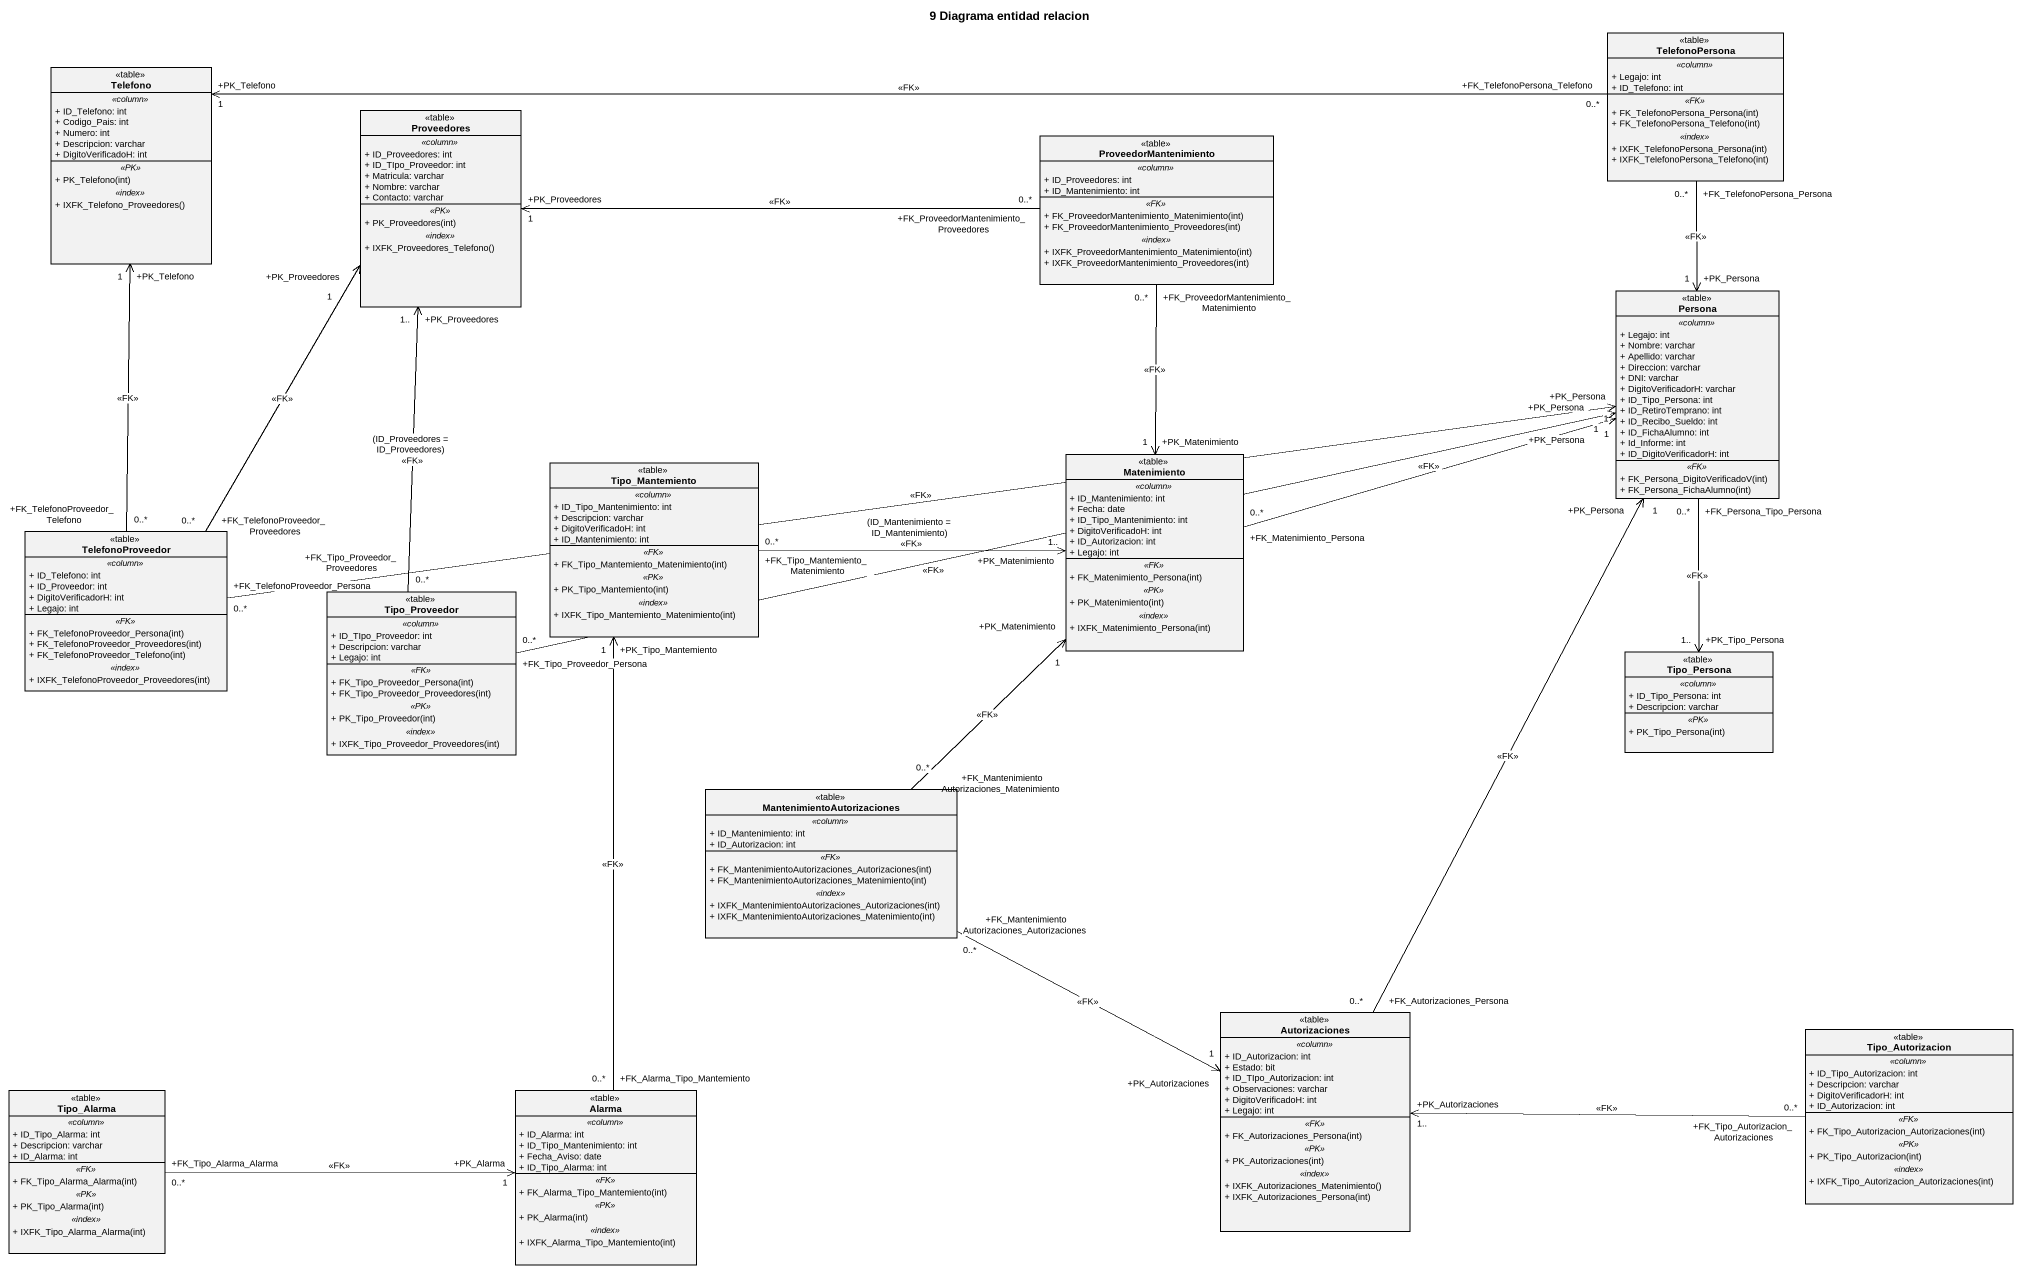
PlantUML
@startuml
title 9 Diagrama entidad relacion
hide circle
hide empty members
skinparam classAttributeIconSize 0
class TelefonoPersona <<table>> {
  .. <<column>> ..
  + Legajo: int
  + ID_Telefono: int
  .. <<FK>> ..
  + FK_TelefonoPersona_Persona(int)
  + FK_TelefonoPersona_Telefono(int)
  .. <<index>> ..
  + IXFK_TelefonoPersona_Persona(int)
  + IXFK_TelefonoPersona_Telefono(int)
}
class Telefono <<table>> {
  .. <<column>> ..
  + ID_Telefono: int
  + Codigo_Pais: int
  + Numero: int
  + Descripcion: varchar
  + DigitoVerificadoH: int
  .. <<PK>> ..
  + PK_Telefono(int)
  .. <<index>> ..
  + IXFK_Telefono_Proveedores()
}
class Proveedores <<table>> {
  .. <<column>> ..
  + ID_Proveedores: int
  + ID_TIpo_Proveedor: int
  + Matricula: varchar
  + Nombre: varchar
  + Contacto: varchar
  .. <<PK>> ..
  + PK_Proveedores(int)
  .. <<index>> ..
  + IXFK_Proveedores_Telefono()
}
class ProveedorMantenimiento <<table>> {
  .. <<column>> ..
  + ID_Proveedores: int
  + ID_Mantenimiento: int
  .. <<FK>> ..
  + FK_ProveedorMantenimiento_Matenimiento(int)
  + FK_ProveedorMantenimiento_Proveedores(int)
  .. <<index>> ..
  + IXFK_ProveedorMantenimiento_Matenimiento(int)
  + IXFK_ProveedorMantenimiento_Proveedores(int)
}
class Persona <<table>> {
  .. <<column>> ..
  + Legajo: int
  + Nombre: varchar
  + Apellido: varchar
  + Direccion: varchar
  + DNI: varchar
  + DigitoVerificadorH: varchar
  + ID_Tipo_Persona: int
  + ID_RetiroTemprano: int
  + ID_Recibo_Sueldo: int
  + ID_FichaAlumno: int
  + Id_Informe: int
  + ID_DigitoVerificadorH: int
  .. <<FK>> ..
  + FK_Persona_DigitoVerificadoV(int)
  + FK_Persona_FichaAlumno(int)
}
class Tipo_Mantemiento <<table>> {
  .. <<column>> ..
  + ID_Tipo_Mantenimiento: int
  + Descripcion: varchar
  + DigitoVerificadoH: int
  + ID_Mantenimiento: int
  .. <<FK>> ..
  + FK_Tipo_Mantemiento_Matenimiento(int)
  .. <<PK>> ..
  + PK_Tipo_Mantemiento(int)
  .. <<index>> ..
  + IXFK_Tipo_Mantemiento_Matenimiento(int)
}
class Matenimiento <<table>> {
  .. <<column>> ..
  + ID_Mantenimiento: int
  + Fecha: date
  + ID_Tipo_Mantenimiento: int
  + DigitoVerificadoH: int
  + ID_Autorizacion: int
  + Legajo: int
  .. <<FK>> ..
  + FK_Matenimiento_Persona(int)
  .. <<PK>> ..
  + PK_Matenimiento(int)
  .. <<index>> ..
  + IXFK_Matenimiento_Persona(int)
}
class TelefonoProveedor <<table>> {
  .. <<column>> ..
  + ID_Telefono: int
  + ID_Proveedor: int
  + DigitoVerificadorH: int
  + Legajo: int
  .. <<FK>> ..
  + FK_TelefonoProveedor_Persona(int)
  + FK_TelefonoProveedor_Proveedores(int)
  + FK_TelefonoProveedor_Telefono(int)
  .. <<index>> ..
  + IXFK_TelefonoProveedor_Proveedores(int)
}
class Tipo_Proveedor <<table>> {
  .. <<column>> ..
  + ID_TIpo_Proveedor: int
  + Descripcion: varchar
  + Legajo: int
  .. <<FK>> ..
  + FK_Tipo_Proveedor_Persona(int)
  + FK_Tipo_Proveedor_Proveedores(int)
  .. <<PK>> ..
  + PK_Tipo_Proveedor(int)
  .. <<index>> ..
  + IXFK_Tipo_Proveedor_Proveedores(int)
}
class Tipo_Persona <<table>> {
  .. <<column>> ..
  + ID_Tipo_Persona: int
  + Descripcion: varchar
  .. <<PK>> ..
  + PK_Tipo_Persona(int)
}
class MantenimientoAutorizaciones <<table>> {
  .. <<column>> ..
  + ID_Mantenimiento: int
  + ID_Autorizacion: int
  .. <<FK>> ..
  + FK_MantenimientoAutorizaciones_Autorizaciones(int)
  + FK_MantenimientoAutorizaciones_Matenimiento(int)
  .. <<index>> ..
  + IXFK_MantenimientoAutorizaciones_Autorizaciones(int)
  + IXFK_MantenimientoAutorizaciones_Matenimiento(int)
}
class Autorizaciones <<table>> {
  .. <<column>> ..
  + ID_Autorizacion: int
  + Estado: bit
  + ID_TIpo_Autorizacion: int
  + Observaciones: varchar
  + DigitoVerificadoH: int
  + Legajo: int
  .. <<FK>> ..
  + FK_Autorizaciones_Persona(int)
  .. <<PK>> ..
  + PK_Autorizaciones(int)
  .. <<index>> ..
  + IXFK_Autorizaciones_Matenimiento()
  + IXFK_Autorizaciones_Persona(int)
}
class Tipo_Autorizacion <<table>> {
  .. <<column>> ..
  + ID_Tipo_Autorizacion: int
  + Descripcion: varchar
  + DigitoVerificadorH: int
  + ID_Autorizacion: int
  .. <<FK>> ..
  + FK_Tipo_Autorizacion_Autorizaciones(int)
  .. <<PK>> ..
  + PK_Tipo_Autorizacion(int)
  .. <<index>> ..
  + IXFK_Tipo_Autorizacion_Autorizaciones(int)
}
class Tipo_Alarma <<table>> {
  .. <<column>> ..
  + ID_Tipo_Alarma: int
  + Descripcion: varchar
  + ID_Alarma: int
  .. <<FK>> ..
  + FK_Tipo_Alarma_Alarma(int)
  .. <<PK>> ..
  + PK_Tipo_Alarma(int)
  .. <<index>> ..
  + IXFK_Tipo_Alarma_Alarma(int)
}
class Alarma <<table>> {
  .. <<column>> ..
  + ID_Alarma: int
  + ID_Tipo_Mantenimiento: int
  + Fecha_Aviso: date
  + ID_Tipo_Alarma: int
  .. <<FK>> ..
  + FK_Alarma_Tipo_Mantemiento(int)
  .. <<PK>> ..
  + PK_Alarma(int)
  .. <<index>> ..
  + IXFK_Alarma_Tipo_Mantemiento(int)
}
TelefonoPersona "+FK_TelefonoPersona_Telefono\n0..*" -left-> "+PK_Telefono\n1" Telefono : <<FK>>
TelefonoPersona "+FK_TelefonoPersona_Persona\n0..*" --> "+PK_Persona\n1" Persona : <<FK>>
ProveedorMantenimiento "+FK_ProveedorMantenimiento_Proveedores\n0..*" -left-> "+PK_Proveedores\n1" Proveedores : <<FK>>
ProveedorMantenimiento "+FK_ProveedorMantenimiento_Matenimiento\n0..*" --> "+PK_Matenimiento\n1" Matenimiento : <<FK>>
Persona "+FK_Persona_Tipo_Persona\n0..*" --> "+PK_Tipo_Persona\n1.." Tipo_Persona : <<FK>>
Tipo_Mantemiento "+FK_Tipo_Mantemiento_Matenimiento\n0..*" -right-> "+PK_Matenimiento\n1.." Matenimiento : (ID_Mantenimiento = ID_Mantenimiento)\n<<FK>>
Matenimiento "+FK_Matenimiento_Persona\n0..*" -right-> "+PK_Persona\n1" Persona : <<FK>>
TelefonoProveedor "+FK_TelefonoProveedor_Telefono\n0..*" -up-> "+PK_Telefono\n1" Telefono : <<FK>>
TelefonoProveedor "+FK_TelefonoProveedor_Proveedores\n0..*" -up-> "+PK_Proveedores\n1" Proveedores : <<FK>>
TelefonoProveedor "+FK_TelefonoProveedor_Persona\n0..*" -right-> "+PK_Persona\n1" Persona : <<FK>>
Tipo_Proveedor "+FK_Tipo_Proveedor_Proveedores\n0..*" -up-> "+PK_Proveedores\n1.." Proveedores : (ID_Proveedores = ID_Proveedores)\n<<FK>>
Tipo_Proveedor "+FK_Tipo_Proveedor_Persona\n0..*" -right-> "+PK_Persona\n1" Persona : <<FK>>
MantenimientoAutorizaciones "+FK_MantenimientoAutorizaciones_Matenimiento\n0..*" -up-> "+PK_Matenimiento\n1" Matenimiento : <<FK>>
MantenimientoAutorizaciones "+FK_MantenimientoAutorizaciones_Autorizaciones\n0..*" -right-> "+PK_Autorizaciones\n1" Autorizaciones : <<FK>>
Autorizaciones "+FK_Autorizaciones_Persona\n0..*" -up-> "+PK_Persona\n1" Persona : <<FK>>
Tipo_Autorizacion "+FK_Tipo_Autorizacion_Autorizaciones\n0..*" -left-> "+PK_Autorizaciones\n1.." Autorizaciones : <<FK>>
Tipo_Alarma "+FK_Tipo_Alarma_Alarma\n0..*" -right-> "+PK_Alarma\n1" Alarma : <<FK>>
Alarma "+FK_Alarma_Tipo_Mantemiento\n0..*" -up-> "+PK_Tipo_Mantemiento\n1" Tipo_Mantemiento : <<FK>>
@enduml
